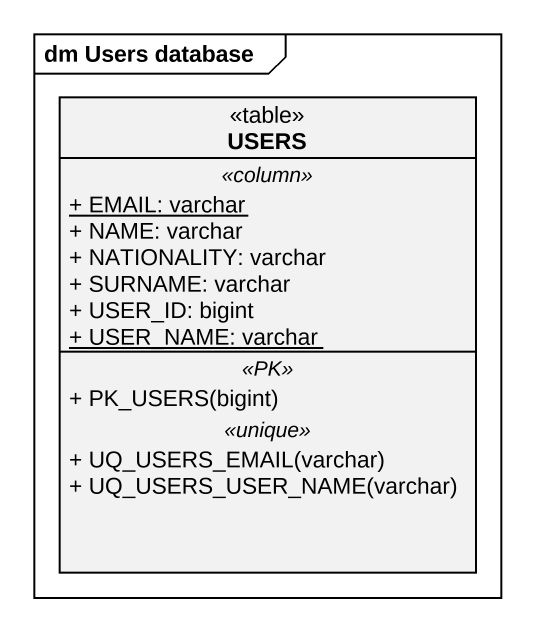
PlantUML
@startuml
mainframe dm Users database
hide circle
hide empty members
skinparam classAttributeIconSize 0
class USERS <<table>> {
  .. <<column>> ..
  {static} + EMAIL: varchar
  + NAME: varchar
  + NATIONALITY: varchar
  + SURNAME: varchar
  + USER_ID: bigint
  {static} + USER_NAME: varchar
  .. <<PK>> ..
  + PK_USERS(bigint)
  .. <<unique>> ..
  + UQ_USERS_EMAIL(varchar)
  + UQ_USERS_USER_NAME(varchar)
}
@enduml
